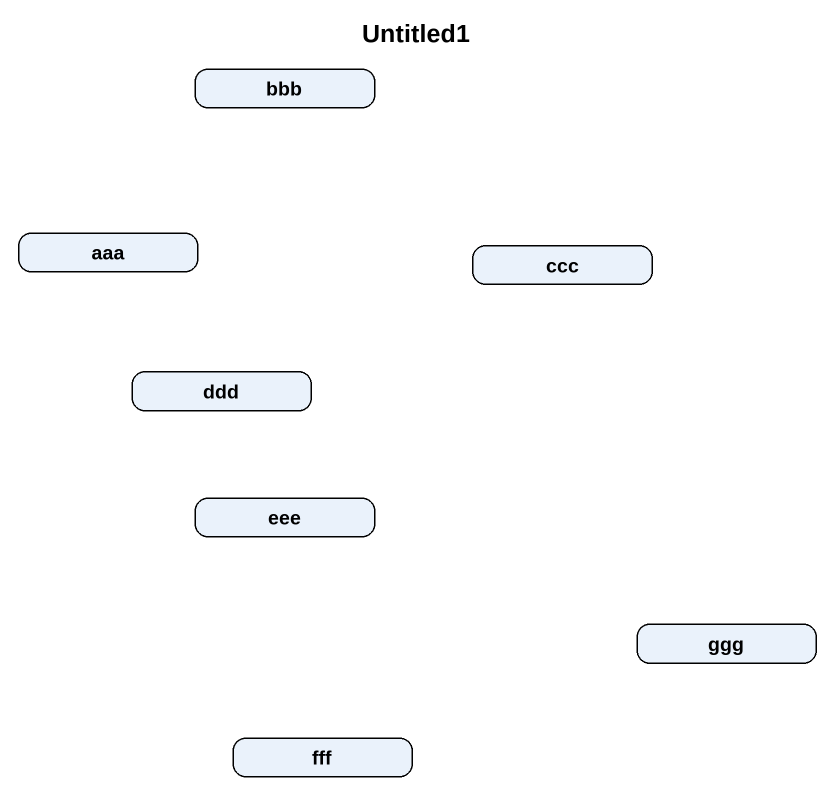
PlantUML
@startuml
title Untitled1
hide empty description
state bbb
state aaa
state ccc
state ddd
state eee
state ggg
state fff
@enduml
